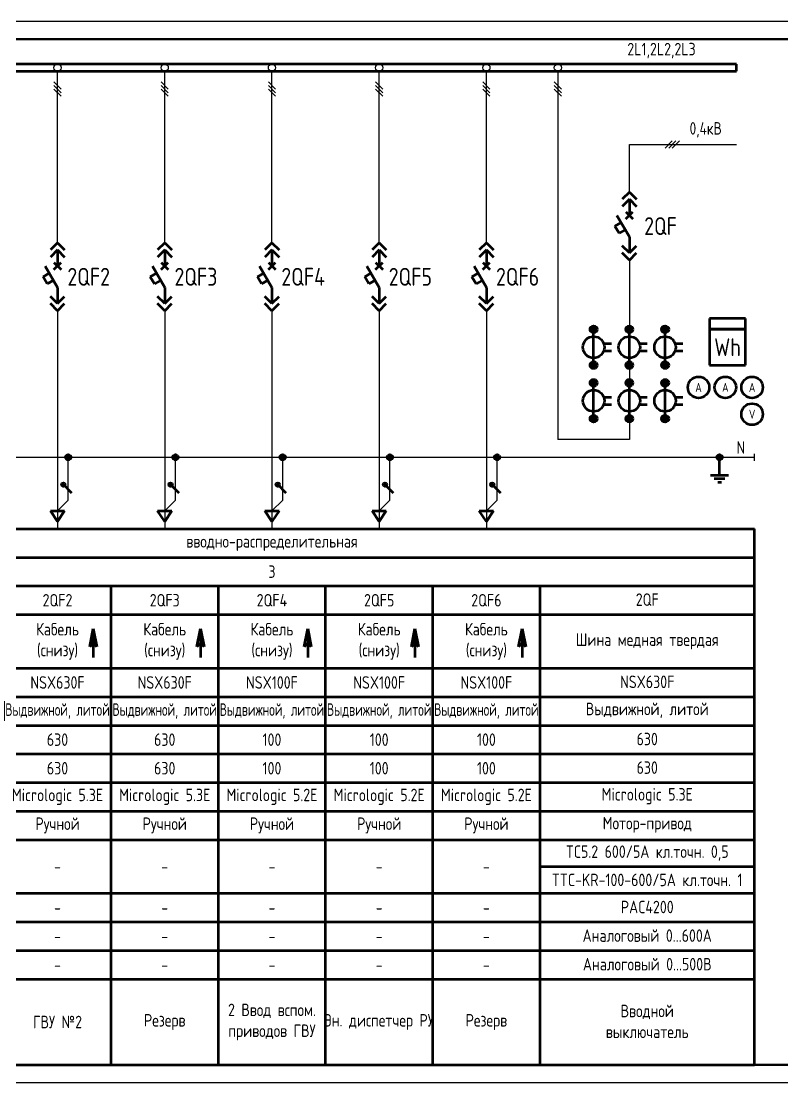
# Model space of a CAD drawing. Header units: millimetres. Extents: x 7660 to 8501, y 2214 to 2511.
# Drawn here: x 8075.1 to 8288.2, y 2213.9 to 2510.9 of the extents above; entities that cross this region are included whole.
import ezdxf
from ezdxf.enums import TextEntityAlignment as Align

# ---------------------------------------------------------------- set-up
doc = ezdxf.new("R2010")
doc.units = ezdxf.units.MM
doc.linetypes.add('K5LT_BASIC', pattern=[0])
doc.linetypes.add('K5LT_REINFORCED', pattern=[0])
doc.layers.add('0-рамка', color=7, linetype='Continuous')
doc.layers.add('Системный слой', color=7, linetype='Continuous')
doc.layers.add('Формат - толстая линия', color=7, linetype='Continuous', lineweight=50)
doc.styles.add('2.5', font='isocpeui.ttf', dxfattribs={"height": 2.5})
doc.styles.add('3.5', font='isocpeui.ttf', dxfattribs={"height": 3.5})
doc.styles.add('KTEXTSTYLE', font='GOST_AU.SHX', dxfattribs={"width": 0.96, "height": 5})
doc.styles.add('Гост А', font='', dxfattribs={"height": 2.5})
doc.styles.get('Гост А').set_extended_font_data('GOST type A')

# ---------------------------------------------------------------- blocks, each defined once
blk = doc.blocks.new('U1')
at = {"layer": 'Системный слой', "color": 150, "linetype": 'K5LT_BASIC', "lineweight": 60, "true_color": 0x0080ff}
for p, q in [((595, 285), (335, 285)), ((335, 285), (335, 283)), ((335, 283), (595, 283)), ((595, 283), (595, 285))]:
    blk.add_line(p, q, dxfattribs=at)
blk = doc.blocks.new('U55')
at = {"layer": 'Системный слой', "color": 150, "linetype": 'K5LT_BASIC', "lineweight": 60, "true_color": 0x0080ff}
for p, q in [((405, 233), (405, 228.5)), ((404, 229.5), (406, 227.5)), ((404, 227.5), (406, 229.5)), ((402.69, 226.5), (400.96, 225.5)), ((405, 222.5), (401.54, 228.5)), ((402.12, 223.5), (400.96, 225.5)), ((403.85, 224.5), (402.12, 223.5)), ((405, 222.5), (405, 218))]:
    blk.add_line(p, q, dxfattribs=at)
blk = doc.blocks.new('U56')
at = {"layer": 'Системный слой', "color": 150, "linetype": 'K5LT_BASIC', "lineweight": 60, "true_color": 0x0080ff}
for p, q in [((405, 157), (403, 160)), ((403, 160), (407, 160)), ((407, 160), (405, 157))]:
    blk.add_line(p, q, dxfattribs=at)
blk = doc.blocks.new('U57')
at = {"layer": 'Системный слой', "true_color": 0x0000ff}
blk.add_hatch(color=5, dxfattribs=at).paths.add_polyline_path([(408.75, 175), (408.53, 175.53), (408, 175.75), (407.47, 175.53), (407.25, 175), (407.47, 174.47), (408, 174.25), (408.53, 174.47)])
at = {"layer": 'Системный слой', "color": 150, "linetype": 'K5LT_BASIC', "lineweight": 60, "true_color": 0x0080ff}
blk.add_circle((408, 175), 0.75, dxfattribs=at)
blk = doc.blocks.new('U58')
at = {"layer": 'Системный слой', "true_color": 0x0000ff}
blk.add_hatch(color=5, dxfattribs=at).paths.add_polyline_path([(406.15, 167.53), (406.4, 167.82), (406.79, 167.85), (407.08, 167.6), (407.1, 167.21), (406.85, 166.92), (406.47, 166.9), (406.18, 167.15)])
at = {"layer": 'Системный слой', "color": 150, "linetype": 'K5LT_BASIC', "lineweight": 60, "true_color": 0x0080ff}
blk.add_line((409, 165), (406.63, 167.37), dxfattribs=at)
blk.add_circle((406.63, 167.37), 0.5, dxfattribs=at)
blk = doc.blocks.new('U59')
at = {"layer": 'Системный слой', "color": 150, "linetype": 'K5LT_BASIC', "lineweight": 60, "true_color": 0x0080ff}
for p, q in [((435, 233), (435, 228.5)), ((434, 229.5), (436, 227.5)), ((434, 227.5), (436, 229.5)), ((432.69, 226.5), (430.96, 225.5)), ((435, 222.5), (431.54, 228.5)), ((432.12, 223.5), (430.96, 225.5)), ((433.85, 224.5), (432.12, 223.5)), ((435, 222.5), (435, 218))]:
    blk.add_line(p, q, dxfattribs=at)
blk = doc.blocks.new('U60')
at = {"layer": 'Системный слой', "color": 150, "linetype": 'K5LT_BASIC', "lineweight": 60, "true_color": 0x0080ff}
for p, q in [((435, 157), (433, 160)), ((433, 160), (437, 160)), ((437, 160), (435, 157))]:
    blk.add_line(p, q, dxfattribs=at)
blk = doc.blocks.new('U61')
at = {"layer": 'Системный слой', "true_color": 0x0000ff}
blk.add_hatch(color=5, dxfattribs=at).paths.add_polyline_path([(438.75, 175), (438.53, 175.53), (438, 175.75), (437.47, 175.53), (437.25, 175), (437.47, 174.47), (438, 174.25), (438.53, 174.47)])
at = {"layer": 'Системный слой', "color": 150, "linetype": 'K5LT_BASIC', "lineweight": 60, "true_color": 0x0080ff}
blk.add_circle((438, 175), 0.75, dxfattribs=at)
blk = doc.blocks.new('U62')
at = {"layer": 'Системный слой', "true_color": 0x0000ff}
blk.add_hatch(color=5, dxfattribs=at).paths.add_polyline_path([(436.15, 167.53), (436.4, 167.82), (436.79, 167.85), (437.08, 167.6), (437.1, 167.21), (436.85, 166.92), (436.47, 166.9), (436.18, 167.15)])
at = {"layer": 'Системный слой', "color": 150, "linetype": 'K5LT_BASIC', "lineweight": 60, "true_color": 0x0080ff}
blk.add_line((439, 165), (436.63, 167.37), dxfattribs=at)
blk.add_circle((436.63, 167.37), 0.5, dxfattribs=at)
blk = doc.blocks.new('U63')
at = {"layer": 'Системный слой', "color": 150, "linetype": 'K5LT_BASIC', "lineweight": 60, "true_color": 0x0080ff}
for p, q in [((465, 233), (465, 228.5)), ((464, 229.5), (466, 227.5)), ((464, 227.5), (466, 229.5)), ((462.69, 226.5), (460.96, 225.5)), ((465, 222.5), (461.54, 228.5)), ((462.12, 223.5), (460.96, 225.5)), ((463.85, 224.5), (462.12, 223.5)), ((465, 222.5), (465, 218))]:
    blk.add_line(p, q, dxfattribs=at)
blk = doc.blocks.new('U64')
at = {"layer": 'Системный слой', "color": 150, "linetype": 'K5LT_BASIC', "lineweight": 60, "true_color": 0x0080ff}
for p, q in [((465, 157), (463, 160)), ((463, 160), (467, 160)), ((467, 160), (465, 157))]:
    blk.add_line(p, q, dxfattribs=at)
blk = doc.blocks.new('U65')
at = {"layer": 'Системный слой', "true_color": 0x0000ff}
blk.add_hatch(color=5, dxfattribs=at).paths.add_polyline_path([(468.75, 175), (468.53, 175.53), (468, 175.75), (467.47, 175.53), (467.25, 175), (467.47, 174.47), (468, 174.25), (468.53, 174.47)])
at = {"layer": 'Системный слой', "color": 150, "linetype": 'K5LT_BASIC', "lineweight": 60, "true_color": 0x0080ff}
blk.add_circle((468, 175), 0.75, dxfattribs=at)
blk = doc.blocks.new('U66')
at = {"layer": 'Системный слой', "true_color": 0x0000ff}
blk.add_hatch(color=5, dxfattribs=at).paths.add_polyline_path([(466.15, 167.53), (466.4, 167.82), (466.79, 167.85), (467.08, 167.6), (467.1, 167.21), (466.85, 166.92), (466.47, 166.9), (466.18, 167.15)])
at = {"layer": 'Системный слой', "color": 150, "linetype": 'K5LT_BASIC', "lineweight": 60, "true_color": 0x0080ff}
blk.add_line((469, 165), (466.63, 167.37), dxfattribs=at)
blk.add_circle((466.63, 167.37), 0.5, dxfattribs=at)
blk = doc.blocks.new('U67')
at = {"layer": 'Системный слой', "color": 150, "linetype": 'K5LT_BASIC', "lineweight": 60, "true_color": 0x0080ff}
for p, q in [((495, 233), (495, 228.5)), ((494, 229.5), (496, 227.5)), ((494, 227.5), (496, 229.5)), ((492.69, 226.5), (490.96, 225.5)), ((495, 222.5), (491.54, 228.5)), ((492.12, 223.5), (490.96, 225.5)), ((493.85, 224.5), (492.12, 223.5)), ((495, 222.5), (495, 218))]:
    blk.add_line(p, q, dxfattribs=at)
blk = doc.blocks.new('U68')
at = {"layer": 'Системный слой', "color": 150, "linetype": 'K5LT_BASIC', "lineweight": 60, "true_color": 0x0080ff}
for p, q in [((495, 157), (493, 160)), ((493, 160), (497, 160)), ((497, 160), (495, 157))]:
    blk.add_line(p, q, dxfattribs=at)
blk = doc.blocks.new('U69')
at = {"layer": 'Системный слой', "true_color": 0x0000ff}
blk.add_hatch(color=5, dxfattribs=at).paths.add_polyline_path([(498.75, 175), (498.53, 175.53), (498, 175.75), (497.47, 175.53), (497.25, 175), (497.47, 174.47), (498, 174.25), (498.53, 174.47)])
at = {"layer": 'Системный слой', "color": 150, "linetype": 'K5LT_BASIC', "lineweight": 60, "true_color": 0x0080ff}
blk.add_circle((498, 175), 0.75, dxfattribs=at)
blk = doc.blocks.new('U70')
at = {"layer": 'Системный слой', "true_color": 0x0000ff}
blk.add_hatch(color=5, dxfattribs=at).paths.add_polyline_path([(496.15, 167.53), (496.4, 167.82), (496.79, 167.85), (497.08, 167.6), (497.1, 167.21), (496.85, 166.92), (496.47, 166.9), (496.18, 167.15)])
at = {"layer": 'Системный слой', "color": 150, "linetype": 'K5LT_BASIC', "lineweight": 60, "true_color": 0x0080ff}
blk.add_line((499, 165), (496.63, 167.37), dxfattribs=at)
blk.add_circle((496.63, 167.37), 0.5, dxfattribs=at)
blk = doc.blocks.new('U71')
at = {"layer": 'Системный слой', "color": 150, "linetype": 'K5LT_BASIC', "lineweight": 60, "true_color": 0x0080ff}
for p, q in [((565, 232), (563, 230)), ((565, 232), (567, 230)), ((565, 230), (563, 228)), ((565, 230), (567, 228))]:
    blk.add_line(p, q, dxfattribs=at)
blk = doc.blocks.new('U72')
at = {"layer": 'Системный слой', "color": 150, "linetype": 'K5LT_BASIC', "lineweight": 60, "true_color": 0x0080ff}
for p, q in [((565, 215), (563, 217)), ((565, 215), (567, 217)), ((565, 213), (563, 215)), ((565, 213), (567, 215))]:
    blk.add_line(p, q, dxfattribs=at)
blk = doc.blocks.new('U73')
at = {"layer": 'Системный слой', "color": 150, "linetype": 'K5LT_BASIC', "lineweight": 60, "true_color": 0x0080ff}
for p, q in [((565, 230), (565, 225.5)), ((564, 226.5), (566, 224.5)), ((564, 224.5), (566, 226.5)), ((562.69, 223.5), (560.96, 222.5)), ((565, 219.5), (561.54, 225.5)), ((562.12, 220.5), (560.96, 222.5)), ((563.85, 221.5), (562.12, 220.5)), ((565, 219.5), (565, 215))]:
    blk.add_line(p, q, dxfattribs=at)
blk = doc.blocks.new('U75')
at = {"layer": 'Системный слой', "true_color": 0x0000ff}
blk.add_hatch(color=5, dxfattribs=at).paths.add_polyline_path([(566, 200), (565.71, 200.71), (565, 201), (564.29, 200.71), (564, 200), (564.29, 199.29), (565, 199), (565.71, 199.29)])
at = {"layer": 'Системный слой', "color": 150, "linetype": 'K5LT_BASIC', "lineweight": 60, "true_color": 0x0080ff}
blk.add_circle((565, 200), 1, dxfattribs=at)
blk = doc.blocks.new('U76')
at = {"layer": 'Системный слой', "true_color": 0x0000ff}
blk.add_hatch(color=5, dxfattribs=at).paths.add_polyline_path([(566, 210), (565.71, 210.71), (565, 211), (564.29, 210.71), (564, 210), (564.29, 209.29), (565, 209), (565.71, 209.29)])
at = {"layer": 'Системный слой', "color": 150, "linetype": 'K5LT_BASIC', "lineweight": 60, "true_color": 0x0080ff}
blk.add_circle((565, 210), 1, dxfattribs=at)
blk = doc.blocks.new('U74')
at = {"layer": 'Системный слой', "color": 150, "linetype": 'K5LT_BASIC', "lineweight": 60, "true_color": 0x0080ff}
for p, q in [((565, 200), (565, 210)), ((567.83, 206), (570, 206)), ((567.83, 204), (570, 204))]:
    blk.add_line(p, q, dxfattribs=at)
blk.add_circle((565, 205), 3, dxfattribs=at)
at = {"layer": 'Системный слой'}
for name in ['U76', 'U75']:
    blk.add_blockref(name, (0, 0), dxfattribs=at)
blk = doc.blocks.new('U78')
at = {"layer": 'Системный слой', "true_color": 0x0000ff}
blk.add_hatch(color=5, dxfattribs=at).paths.add_polyline_path([(556, 200), (555.71, 200.71), (555, 201), (554.29, 200.71), (554, 200), (554.29, 199.29), (555, 199), (555.71, 199.29)])
at = {"layer": 'Системный слой', "color": 150, "linetype": 'K5LT_BASIC', "lineweight": 60, "true_color": 0x0080ff}
blk.add_circle((555, 200), 1, dxfattribs=at)
blk = doc.blocks.new('U79')
at = {"layer": 'Системный слой', "true_color": 0x0000ff}
blk.add_hatch(color=5, dxfattribs=at).paths.add_polyline_path([(556, 210), (555.71, 210.71), (555, 211), (554.29, 210.71), (554, 210), (554.29, 209.29), (555, 209), (555.71, 209.29)])
at = {"layer": 'Системный слой', "color": 150, "linetype": 'K5LT_BASIC', "lineweight": 60, "true_color": 0x0080ff}
blk.add_circle((555, 210), 1, dxfattribs=at)
blk = doc.blocks.new('U77')
at = {"layer": 'Системный слой', "color": 150, "linetype": 'K5LT_BASIC', "lineweight": 60, "true_color": 0x0080ff}
for p, q in [((555, 200), (555, 210)), ((557.83, 206), (560, 206)), ((557.83, 204), (560, 204))]:
    blk.add_line(p, q, dxfattribs=at)
blk.add_circle((555, 205), 3, dxfattribs=at)
at = {"layer": 'Системный слой'}
for name in ['U79', 'U78']:
    blk.add_blockref(name, (0, 0), dxfattribs=at)
blk = doc.blocks.new('U81')
at = {"layer": 'Системный слой', "true_color": 0x0000ff}
blk.add_hatch(color=5, dxfattribs=at).paths.add_polyline_path([(576, 200), (575.71, 200.71), (575, 201), (574.29, 200.71), (574, 200), (574.29, 199.29), (575, 199), (575.71, 199.29)])
at = {"layer": 'Системный слой', "color": 150, "linetype": 'K5LT_BASIC', "lineweight": 60, "true_color": 0x0080ff}
blk.add_circle((575, 200), 1, dxfattribs=at)
blk = doc.blocks.new('U82')
at = {"layer": 'Системный слой', "true_color": 0x0000ff}
blk.add_hatch(color=5, dxfattribs=at).paths.add_polyline_path([(576, 210), (575.71, 210.71), (575, 211), (574.29, 210.71), (574, 210), (574.29, 209.29), (575, 209), (575.71, 209.29)])
at = {"layer": 'Системный слой', "color": 150, "linetype": 'K5LT_BASIC', "lineweight": 60, "true_color": 0x0080ff}
blk.add_circle((575, 210), 1, dxfattribs=at)
blk = doc.blocks.new('U80')
at = {"layer": 'Системный слой', "color": 150, "linetype": 'K5LT_BASIC', "lineweight": 60, "true_color": 0x0080ff}
for p, q in [((575, 200), (575, 210)), ((577.83, 206), (580, 206)), ((577.83, 204), (580, 204))]:
    blk.add_line(p, q, dxfattribs=at)
blk.add_circle((575, 205), 3, dxfattribs=at)
at = {"layer": 'Системный слой'}
for name in ['U82', 'U81']:
    blk.add_blockref(name, (0, 0), dxfattribs=at)
blk = doc.blocks.new('U83')
at = {"layer": 'Системный слой', "true_color": 0x0000ff}
blk.add_hatch(color=5, dxfattribs=at).paths.add_polyline_path([(570.99, 175), (570.77, 175.53), (570.24, 175.75), (569.71, 175.53), (569.49, 175), (569.71, 174.47), (570.24, 174.25), (570.77, 174.47)])
at = {"layer": 'Системный слой', "color": 134, "linetype": 'K5LT_REINFORCED', "lineweight": 100, "true_color": 0x009696}
blk.add_line((569.49, 175), (570.24, 175), dxfattribs=at)
at = {"layer": 'Системный слой', "color": 150, "linetype": 'K5LT_BASIC', "lineweight": 60, "true_color": 0x0080ff}
blk.add_circle((570.24, 175), 0.75, dxfattribs=at)
blk = doc.blocks.new('U84')
at = {"layer": 'Системный слой', "color": 150, "linetype": 'K5LT_BASIC', "lineweight": 60, "true_color": 0x0080ff}
for p, q in [((570.24, 170), (570.24, 175)), ((567.74, 170), (572.74, 170)), ((571.74, 169), (568.74, 169)), ((569.74, 168), (570.74, 168))]:
    blk.add_line(p, q, dxfattribs=at)
blk = doc.blocks.new('U88')
at = {"layer": 'Системный слой', "color": 150, "linetype": 'K5LT_BASIC', "lineweight": 60, "true_color": 0x0080ff}
for p, q in [((525, 233), (525, 228.5)), ((524, 229.5), (526, 227.5)), ((524, 227.5), (526, 229.5)), ((522.69, 226.5), (520.96, 225.5)), ((525, 222.5), (521.54, 228.5)), ((522.12, 223.5), (520.96, 225.5)), ((523.85, 224.5), (522.12, 223.5)), ((525, 222.5), (525, 218))]:
    blk.add_line(p, q, dxfattribs=at)
blk = doc.blocks.new('U89')
at = {"layer": 'Системный слой', "color": 150, "linetype": 'K5LT_BASIC', "lineweight": 60, "true_color": 0x0080ff}
for p, q in [((525, 157), (523, 160)), ((523, 160), (527, 160)), ((527, 160), (525, 157))]:
    blk.add_line(p, q, dxfattribs=at)
blk = doc.blocks.new('U90')
at = {"layer": 'Системный слой', "true_color": 0x0000ff}
blk.add_hatch(color=5, dxfattribs=at).paths.add_polyline_path([(528.75, 175), (528.53, 175.53), (528, 175.75), (527.47, 175.53), (527.25, 175), (527.47, 174.47), (528, 174.25), (528.53, 174.47)])
at = {"layer": 'Системный слой', "color": 150, "linetype": 'K5LT_BASIC', "lineweight": 60, "true_color": 0x0080ff}
blk.add_circle((528, 175), 0.75, dxfattribs=at)
blk = doc.blocks.new('U91')
at = {"layer": 'Системный слой', "true_color": 0x0000ff}
blk.add_hatch(color=5, dxfattribs=at).paths.add_polyline_path([(526.15, 167.53), (526.4, 167.82), (526.79, 167.85), (527.08, 167.6), (527.1, 167.21), (526.85, 166.92), (526.47, 166.9), (526.18, 167.15)])
at = {"layer": 'Системный слой', "color": 150, "linetype": 'K5LT_BASIC', "lineweight": 60, "true_color": 0x0080ff}
blk.add_line((529, 165), (526.63, 167.37), dxfattribs=at)
blk.add_circle((526.63, 167.37), 0.5, dxfattribs=at)
blk = doc.blocks.new('U112')
at = {"layer": 'Системный слой', "color": 150, "linetype": 'K5LT_BASIC', "lineweight": 60, "true_color": 0x0080ff}
for p, q in [((405, 235), (403, 233)), ((405, 235), (407, 233)), ((405, 233), (403, 231)), ((405, 233), (407, 231))]:
    blk.add_line(p, q, dxfattribs=at)
blk = doc.blocks.new('U113')
at = {"layer": 'Системный слой', "color": 150, "linetype": 'K5LT_BASIC', "lineweight": 60, "true_color": 0x0080ff}
for p, q in [((405, 218), (403, 220)), ((405, 218), (407, 220)), ((405, 216), (403, 218)), ((405, 216), (407, 218))]:
    blk.add_line(p, q, dxfattribs=at)
blk = doc.blocks.new('U114')
at = {"layer": 'Системный слой', "color": 150, "linetype": 'K5LT_BASIC', "lineweight": 60, "true_color": 0x0080ff}
for p, q in [((435, 235), (433, 233)), ((435, 235), (437, 233)), ((435, 233), (433, 231)), ((435, 233), (437, 231))]:
    blk.add_line(p, q, dxfattribs=at)
blk = doc.blocks.new('U115')
at = {"layer": 'Системный слой', "color": 150, "linetype": 'K5LT_BASIC', "lineweight": 60, "true_color": 0x0080ff}
for p, q in [((435, 218), (433, 220)), ((435, 218), (437, 220)), ((435, 216), (433, 218)), ((435, 216), (437, 218))]:
    blk.add_line(p, q, dxfattribs=at)
blk = doc.blocks.new('U116')
at = {"layer": 'Системный слой', "color": 150, "linetype": 'K5LT_BASIC', "lineweight": 60, "true_color": 0x0080ff}
for p, q in [((465, 235), (463, 233)), ((465, 235), (467, 233)), ((465, 233), (463, 231)), ((465, 233), (467, 231))]:
    blk.add_line(p, q, dxfattribs=at)
blk = doc.blocks.new('U117')
at = {"layer": 'Системный слой', "color": 150, "linetype": 'K5LT_BASIC', "lineweight": 60, "true_color": 0x0080ff}
for p, q in [((465, 218), (463, 220)), ((465, 218), (467, 220)), ((465, 216), (463, 218)), ((465, 216), (467, 218))]:
    blk.add_line(p, q, dxfattribs=at)
blk = doc.blocks.new('U118')
at = {"layer": 'Системный слой', "color": 150, "linetype": 'K5LT_BASIC', "lineweight": 60, "true_color": 0x0080ff}
for p, q in [((495, 235), (493, 233)), ((495, 235), (497, 233)), ((495, 233), (493, 231)), ((495, 233), (497, 231))]:
    blk.add_line(p, q, dxfattribs=at)
blk = doc.blocks.new('U119')
at = {"layer": 'Системный слой', "color": 150, "linetype": 'K5LT_BASIC', "lineweight": 60, "true_color": 0x0080ff}
for p, q in [((495, 218), (493, 220)), ((495, 218), (497, 220)), ((495, 216), (493, 218)), ((495, 216), (497, 218))]:
    blk.add_line(p, q, dxfattribs=at)
blk = doc.blocks.new('U120')
at = {"layer": 'Системный слой', "color": 150, "linetype": 'K5LT_BASIC', "lineweight": 60, "true_color": 0x0080ff}
for p, q in [((525, 235), (523, 233)), ((525, 235), (527, 233)), ((525, 233), (523, 231)), ((525, 233), (527, 231))]:
    blk.add_line(p, q, dxfattribs=at)
blk = doc.blocks.new('U121')
at = {"layer": 'Системный слой', "color": 150, "linetype": 'K5LT_BASIC', "lineweight": 60, "true_color": 0x0080ff}
for p, q in [((525, 218), (523, 220)), ((525, 218), (527, 220)), ((525, 216), (523, 218)), ((525, 216), (527, 218))]:
    blk.add_line(p, q, dxfattribs=at)
blk = doc.blocks.new('U92')
at = {"layer": 'Системный слой', "color": 150, "linetype": 'K5LT_BASIC', "lineweight": 60, "true_color": 0x0080ff}
for p, q in [((294, 122), (295, 127)), ((295, 127), (295, 119)), ((295, 127), (296, 122)), ((295, 123), (294, 122)), ((296, 122), (295, 123))]:
    blk.add_line(p, q, dxfattribs=at)
blk = doc.blocks.new('U93')
at = {"layer": 'Системный слой', "color": 150, "linetype": 'K5LT_BASIC', "lineweight": 60, "true_color": 0x0080ff}
for p, q in [((264, 122), (265, 127)), ((265, 127), (265, 119)), ((265, 127), (266, 122)), ((265, 123), (264, 122)), ((266, 122), (265, 123))]:
    blk.add_line(p, q, dxfattribs=at)
blk = doc.blocks.new('U94')
at = {"layer": 'Системный слой', "color": 150, "linetype": 'K5LT_BASIC', "lineweight": 60, "true_color": 0x0080ff}
for p, q in [((234, 122), (235, 127)), ((235, 127), (235, 119)), ((235, 127), (236, 122)), ((235, 123), (234, 122)), ((236, 122), (235, 123))]:
    blk.add_line(p, q, dxfattribs=at)
blk = doc.blocks.new('U95')
at = {"layer": 'Системный слой', "color": 150, "linetype": 'K5LT_BASIC', "lineweight": 60, "true_color": 0x0080ff}
for p, q in [((204, 122), (205, 127)), ((205, 127), (205, 119)), ((205, 127), (206, 122)), ((205, 123), (204, 122)), ((206, 122), (205, 123))]:
    blk.add_line(p, q, dxfattribs=at)
blk = doc.blocks.new('U96')
at = {"layer": 'Системный слой', "color": 150, "linetype": 'K5LT_BASIC', "lineweight": 60, "true_color": 0x0080ff}
for p, q in [((174, 122), (175, 127)), ((175, 127), (175, 119)), ((175, 127), (176, 122)), ((175, 123), (174, 122)), ((176, 122), (175, 123))]:
    blk.add_line(p, q, dxfattribs=at)
blk = doc.blocks.new('*U152')
at = {"color": 0, "linetype": 'ByBlock', "lineweight": -2}
blk.add_lwpolyline([(0, 297), (841, 297), (841, 0), (0, 0)], close=True, dxfattribs=at)
at = {"layer": 'Формат - толстая линия'}
blk.add_lwpolyline([(20, 292), (836, 292), (836, 5), (20, 5)], close=True, dxfattribs=at)
at = {"color": 0, "linetype": 'ByBlock', "lineweight": -2, "ltscale": 100}
for tag, height, style, p in [('№', 3.5, '3.5', (831, 288.5)), ('ДОКУМЕНТ', 3.5, '3.5', (776, 55)), ('ОБЪЕКТ_СТРОИТЕЛЬСТВА', 2.5, '2.5', (776, 42.5)), ('ЗДАНИЕ(СООРУЖЕНИЕ)', 2.5, '2.5', (751, 27.5)), ('СТАДИЯ', 3.5, '3.5', (793.5, 25)), ('ЛИСТ', 3.5, '3.5', (808.5, 25)), ('ЛИСТОВ', 3.5, '3.5', (826, 25)), ('ИЗОБРАЖЕНИЯ_ЛИСТА', 2.5, '2.5', (751, 12.5)), ('ОРГАНИЗАЦИЯ', 2.5, '2.5', (811, 12.5))]:
    blk.add_attdef(tag, text='', height=height, dxfattribs=dict(at, style=style)).set_placement(p, align=Align.MIDDLE_CENTER)
at = {"color": 0, "linetype": 'ByBlock', "lineweight": -2, "ltscale": 100, "style": '2.5'}
for tag, p in [('ГИП', (671.2, 31.25)), ('НАЧ.ОТД.', (671.2, 26.25)), ('ИСПОЛН.', (671.2, 21.25)), ('Н.КОНТР.', (671.2, 11.25)), ('ФОРМАТ', (791, 1.5))]:
    blk.add_attdef(tag, p, '', height=2.5, dxfattribs=at)
at = {"color": 0, "linetype": 'ByBlock', "lineweight": -2, "ltscale": 100, "style": '2.5', "width": 0.8}
for tag, p in [('ДАТА_1', (711, 32.5)), ('ДАТА_2', (711, 27.5)), ('ДАТА_3', (711, 22.5)), ('ДАТА_4', (711, 12.5))]:
    blk.add_attdef(tag, text='', height=2.5, dxfattribs=at).set_placement(p, align=Align.MIDDLE_CENTER)
blk = doc.blocks.new('U10')
at = {"layer": 'Системный слой', "color": 150, "linetype": 'K5LT_BASIC', "lineweight": 60, "true_color": 0x0080ff}
for p, q in [((540, 155), (600, 155)), ((600, 147), (600, 155)), ((540, 147), (600, 147)), ((600, 53), (600, 147)), ((540, 139), (600, 139)), ((540, 53), (540, 139)), ((540, 131), (600, 131)), ((540, 116), (600, 116)), ((540, 108), (600, 108)), ((540, 100), (600, 100)), ((540, 92), (600, 92)), ((540, 84), (600, 84)), ((540, 76), (600, 76)), ((540, 68), (600, 68)), ((540, 60.5), (600, 60.5)), ((540, 53), (600, 53)), ((540, 37), (540, 53)), ((600, 37), (600, 53)), ((540, 45), (600, 45)), ((540, 29), (540, 37)), ((540, 37), (600, 37)), ((600, 29), (600, 37)), ((540, 5), (540, 29)), ((540, 29), (600, 29)), ((600, 5), (600, 29)), ((540, 5), (600, 5))]:
    blk.add_line(p, q, dxfattribs=at)
at = {"layer": 'Системный слой', "color": 7, "char_height": 2.5, "width": 60, "attachment_point": 5, "style": 'Гост А'}
for s, insert in [('{\\H1.4x;2QF}', (570, 135.17)), ('{\\H1.4x;Шина медная твердая}', (570, 123.5)), ('{\\H1.4x;NSX630F}', (570, 112.17)), ('{\\H1.4x;Выдвижной, литой}', (570, 104.17)), ('{\\H1.4x;630}', (570, 96.17)), ('{\\H1.4x;630}', (570, 88.17)), ('{\\H1.4x;Micrologic 5.3E}', (570, 80.17)), ('{\\H1.4x;Мотор-привод}', (570, 72.17)), ('{\\H1.4x;TC5.2 600/5A кл.точн. 0,5}', (570, 64.25)), ('{\\H1.4x;TTC-KR-100-600/5A кл.точн. 1}', (570, 56.75)), ('{\\H1.4x;PAC4200}', (570, 49.17)), ('{\\H1.4x;Аналоговый 0...600А}', (570, 41.17)), ('{\\H1.4x;Аналоговый 0...500В}', (570, 33.17)), ('{\\H1.4x;Вводной\\Pвыключатель}', (570, 17.17))]:
    blk.add_mtext(s, dxfattribs=dict(at, insert=insert))
blk = doc.blocks.new('U129')
at = {"layer": 'Системный слой', "color": 150, "linetype": 'K5LT_BASIC', "lineweight": 60, "true_color": 0x0080ff}
for p, q in [((110, 257), (100, 257)), ((100, 257), (100, 247)), ((110, 247), (110, 257)), ((100, 247), (110, 247))]:
    blk.add_line(p, q, dxfattribs=at)
blk = doc.blocks.new('U130')
at = {"layer": 'Системный слой', "color": 150, "linetype": 'K5LT_BASIC', "lineweight": 60, "true_color": 0x0080ff}
for p, q in [((110, 260), (100, 260)), ((100, 260), (100, 257)), ((110, 257), (110, 260)), ((100, 257), (110, 257))]:
    blk.add_line(p, q, dxfattribs=at)
blk = doc.blocks.new('U128')
at = {"layer": 'Системный слой'}
for name in ['U130', 'U129']:
    blk.add_blockref(name, (0, 0), dxfattribs=at)
blk = doc.blocks.new('U11')
at = {"layer": 'Системный слой', "color": 150, "linetype": 'K5LT_BASIC', "lineweight": 60, "true_color": 0x0080ff}
for p, q in [((360, 155), (420, 155)), ((360, 147), (360, 155)), ((420, 155), (540, 155)), ((360, 5), (360, 147)), ((360, 147), (420, 147)), ((420, 147), (540, 147)), ((360, 139), (390, 139)), ((390, 139), (540, 139)), ((390, 5), (390, 139)), ((420, 131), (420, 139)), ((450, 131), (450, 139)), ((480, 131), (480, 139)), ((510, 131), (510, 139)), ((540, 131), (540, 139)), ((360, 131), (390, 131)), ((390, 131), (540, 131)), ((420, 116), (420, 131)), ((450, 116), (450, 131)), ((480, 116), (480, 131)), ((510, 116), (510, 131)), ((540, 116), (540, 131)), ((360, 116), (390, 116)), ((390, 116), (540, 116)), ((420, 108), (420, 116)), ((450, 108), (450, 116)), ((480, 108), (480, 116)), ((510, 108), (510, 116)), ((540, 108), (540, 116)), ((360, 108), (390, 108)), ((390, 108), (540, 108)), ((420, 5), (420, 108)), ((450, 5), (450, 108)), ((480, 5), (480, 108)), ((510, 100), (510, 108)), ((540, 100), (540, 108)), ((360, 100), (390, 100)), ((390, 100), (420, 100)), ((420, 100), (450, 100)), ((450, 100), (480, 100)), ((480, 100), (540, 100)), ((510, 92), (510, 100)), ((540, 92), (540, 100)), ((360, 92), (390, 92)), ((390, 92), (420, 92)), ((420, 92), (450, 92)), ((450, 92), (480, 92)), ((480, 92), (540, 92)), ((510, 84), (510, 92)), ((540, 84), (540, 92)), ((360, 84), (390, 84)), ((390, 84), (420, 84)), ((420, 84), (450, 84)), ((450, 84), (480, 84)), ((480, 84), (540, 84)), ((510, 68), (510, 84)), ((540, 68), (540, 84)), ((360, 76), (390, 76)), ((390, 76), (420, 76)), ((420, 76), (450, 76)), ((450, 76), (480, 76)), ((480, 76), (510, 76)), ((510, 76), (540, 76)), ((360, 68), (390, 68)), ((390, 68), (420, 68)), ((420, 68), (450, 68)), ((450, 68), (480, 68)), ((480, 68), (540, 68)), ((510, 53), (510, 68)), ((540, 53), (540, 68)), ((360, 53), (390, 53)), ((390, 53), (420, 53)), ((420, 53), (450, 53)), ((450, 53), (480, 53)), ((480, 53), (540, 53)), ((510, 45), (510, 53)), ((540, 45), (540, 53)), ((360, 45), (390, 45)), ((390, 45), (420, 45)), ((420, 45), (450, 45)), ((450, 45), (480, 45)), ((480, 45), (540, 45)), ((510, 37), (510, 45)), ((540, 37), (540, 45)), ((360, 37), (390, 37)), ((390, 37), (420, 37)), ((420, 37), (450, 37)), ((450, 37), (480, 37)), ((480, 37), (540, 37)), ((510, 29), (510, 37)), ((540, 29), (540, 37)), ((360, 29), (390, 29)), ((390, 29), (420, 29)), ((420, 29), (450, 29)), ((450, 29), (480, 29)), ((480, 29), (540, 29)), ((510, 5), (510, 29)), ((540, 5), (540, 29)), ((360, 5), (390, 5)), ((390, 5), (540, 5))]:
    blk.add_line(p, q, dxfattribs=at)
at = {"layer": 'Системный слой', "color": 7, "char_height": 2.5, "width": 30, "attachment_point": 5, "style": 'Гост А'}
for s, insert in [('{\\H1.4x;вводно-распределительная}', (465, 151)), ('{\\H1.4x;3}', (465, 143)), ('{\\H1.4x;2QF1}', (375, 135)), ('{\\H1.4x;2QF2}', (405, 135)), ('{\\H1.4x;2QF3}', (435, 135)), ('{\\H1.4x;2QF4}', (465, 135)), ('{\\H1.4x;2QF5}', (495, 135)), ('{\\H1.4x;2QF6}', (525, 135)), ('{\\H1.4x;Кабель\\P(снизу)}', (375, 123.5)), ('{\\H1.4x;Кабель\\P(снизу)}', (405, 123.5)), ('{\\H1.4x;Кабель\\P(снизу)}', (435, 123.5)), ('{\\H1.4x;Кабель\\P(снизу)}', (465, 123.5)), ('{\\H1.4x;Кабель\\P(снизу)}', (495, 123.5)), ('{\\H1.4x;Кабель\\P(снизу)}', (525, 123.5)), ('{\\H1.4x;NSX630F}', (375, 112)), ('{\\H1.4x;NSX630F}', (405, 112)), ('{\\H1.4x;NSX630F}', (435, 112)), ('{\\H1.4x;NSX100F}', (465, 112)), ('{\\H1.4x;NSX100F}', (495, 112)), ('{\\H1.4x;NSX100F}', (525, 112)), ('{\\H1.4x;\\W0.85;Выдвижной, литой}', (375, 104)), ('{\\H1.4x;\\W0.85;Выдвижной, литой}', (405, 104)), ('{\\H1.4x;\\W0.85;Выдвижной, литой}', (435, 104)), ('{\\H1.4x;\\W0.85;Выдвижной, литой}', (465, 104)), ('{\\H1.4x;\\W0.85;Выдвижной, литой}', (495, 104)), ('{\\H1.4x;\\W0.85;Выдвижной, литой}', (525, 104)), ('{\\H1.4x;630}', (375, 96)), ('{\\H1.4x;630}', (405, 96)), ('{\\H1.4x;630}', (435, 96)), ('{\\H1.4x;\\W1;100}', (465, 96)), ('{\\H1.4x;\\W1;100}', (495, 96)), ('{\\H1.4x;\\W1;100}', (525, 96)), ('{\\H1.4x;630}', (375, 88)), ('{\\H1.4x;630}', (405, 88)), ('{\\H1.4x;630}', (435, 88)), ('{\\H1.4x;\\W1;100}', (465, 88)), ('{\\H1.4x;\\W1;100}', (495, 88)), ('{\\H1.4x;\\W1;100}', (525, 88)), ('{\\H1.4x;Micrologic 5.3E}', (375, 80)), ('{\\H1.4x;Micrologic 5.3E}', (405, 80)), ('{\\H1.4x;Micrologic 5.3E}', (435, 80)), ('{\\H1.4x;Micrologic 5.2E}', (465, 80)), ('{\\H1.4x;Micrologic 5.2E}', (495, 80)), ('{\\H1.4x;Micrologic 5.2E}', (525, 80)), ('{\\H1.4x;\\W1;Ручной}', (375, 72)), ('{\\H1.4x;\\W1;Ручной}', (405, 72)), ('{\\H1.4x;\\W1;Ручной}', (435, 72)), ('{\\H1.4x;\\W1;Ручной}', (465, 72)), ('{\\H1.4x;\\W1;Ручной}', (495, 72)), ('{\\H1.4x;\\W1;Ручной}', (525, 72)), ('{\\H1.4x;\\W1;-}', (375, 60.5)), ('{\\H1.4x;\\W1;-}', (405, 60.5)), ('{\\H1.4x;\\W1;-}', (435, 60.5)), ('{\\H1.4x;\\W1;-}', (465, 60.5)), ('{\\H1.4x;\\W1;-}', (495, 60.5)), ('{\\H1.4x;\\W1;-}', (525, 60.5)), ('{\\H1.4x;\\W1;-}', (375, 49)), ('{\\H1.4x;\\W1;-}', (405, 49)), ('{\\H1.4x;\\W1;-}', (435, 49)), ('{\\H1.4x;\\W1;-}', (465, 49)), ('{\\H1.4x;\\W1;-}', (495, 49)), ('{\\H1.4x;\\W1;-}', (525, 49)), ('{\\H1.4x;\\W1;-}', (375, 41)), ('{\\H1.4x;\\W1;-}', (405, 41)), ('{\\H1.4x;\\W1;-}', (435, 41)), ('{\\H1.4x;\\W1;-}', (465, 41)), ('{\\H1.4x;\\W1;-}', (495, 41)), ('{\\H1.4x;\\W1;-}', (525, 41)), ('{\\H1.4x;\\W1;-}', (375, 33)), ('{\\H1.4x;\\W1;-}', (405, 33)), ('{\\H1.4x;\\W1;-}', (435, 33)), ('{\\H1.4x;\\W1;-}', (465, 33)), ('{\\H1.4x;\\W1;-}', (495, 33)), ('{\\H1.4x;\\W1;-}', (525, 33)), ('{\\H1.4x;2 Ввод вспом. приводов ГВУ}', (465, 17)), ('{\\H1.4x;ГВУ №1}', (375, 17)), ('{\\H1.4x;ГВУ №2}', (405, 17)), ('{\\H1.4x;Резерв}', (435, 17)), ('{\\H1.4x;Эн. диспетчер РУ}', (495, 17)), ('{\\H1.4x;Резерв}', (525, 17))]:
    blk.add_mtext(s, dxfattribs=dict(at, insert=insert))

msp = doc.modelspace()

# ---------------------------------------------------------------- linework, layer by layer
at = {"layer": 'Системный слой', "color": 150, "true_color": 0x0080ff}
for p, q in [((8085.29, 2448.88), (8085.29, 2496.88)), ((8115.29, 2448.88), (8115.29, 2496.88)), ((8145.29, 2448.88), (8145.29, 2496.88)), ((8175.29, 2448.88), (8175.29, 2496.88)), ((8205.29, 2448.88), (8205.29, 2496.88)), ((8225.29, 2496.88), (8225.29, 2393.88)), ((8086.29, 2491.88), (8084.29, 2493.88)), ((8086.29, 2490.88), (8084.29, 2492.88)), ((8086.29, 2489.88), (8084.29, 2491.88)), ((8116.29, 2491.88), (8114.29, 2493.88)), ((8116.29, 2490.88), (8114.29, 2492.88)), ((8116.29, 2489.88), (8114.29, 2491.88)), ((8146.29, 2491.88), (8144.29, 2493.88)), ((8146.29, 2490.88), (8144.29, 2492.88)), ((8146.29, 2489.88), (8144.29, 2491.88)), ((8176.29, 2491.88), (8174.29, 2493.88)), ((8176.29, 2490.88), (8174.29, 2492.88)), ((8176.29, 2489.88), (8174.29, 2491.88)), ((8206.29, 2491.88), (8204.29, 2493.88)), ((8206.29, 2490.88), (8204.29, 2492.88)), ((8206.29, 2489.88), (8204.29, 2491.88)), ((8226.29, 2491.88), (8224.29, 2493.88)), ((8226.29, 2490.88), (8224.29, 2492.88)), ((8226.29, 2489.88), (8224.29, 2491.88)), ((8257.29, 2477.38), (8255.29, 2475.38)), ((8258.29, 2477.38), (8256.29, 2475.38)), ((8259.29, 2477.38), (8257.29, 2475.38)), ((8245.29, 2463.06), (8245.29, 2476.38)), ((8245.29, 2476.38), (8275.29, 2476.38)), ((8245.29, 2444.06), (8245.29, 2393.88)), ((8085.29, 2429.88), (8085.29, 2368.88)), ((8115.29, 2429.88), (8115.29, 2368.88)), ((8145.29, 2429.88), (8145.29, 2368.88)), ((8175.29, 2429.88), (8175.29, 2368.88)), ((8205.29, 2429.88), (8205.29, 2368.88)), ((8245.29, 2393.88), (8225.29, 2393.88)), ((8088.29, 2376.88), (8088.29, 2388.88)), ((8118.29, 2376.88), (8118.29, 2388.88)), ((8148.29, 2376.88), (8148.29, 2388.88)), ((8178.29, 2376.88), (8178.29, 2388.88)), ((8208.29, 2376.88), (8208.29, 2388.88)), ((8085.29, 2373.88), (8088.29, 2376.88)), ((8115.29, 2373.88), (8118.29, 2376.88)), ((8145.29, 2373.88), (8148.29, 2376.88)), ((8175.29, 2373.88), (8178.29, 2376.88)), ((8205.29, 2373.88), (8208.29, 2376.88))]:
    msp.add_line(p, q, dxfattribs=at)
at = {"layer": 'Системный слой', "color": 5, "true_color": 0x0000ff}
for p, q in [((7742.29, 2388.88), (8280.29, 2388.88)), ((8280.29, 2387.88), (8280.29, 2389.88))]:
    msp.add_line(p, q, dxfattribs=at)
at = {"layer": 'Системный слой', "color": 150, "true_color": 0x0080ff}
for centre in [(8085.29, 2497.88), (8115.29, 2497.88), (8145.29, 2497.88), (8175.29, 2497.88), (8205.29, 2497.88), (8225.29, 2497.88)]:
    msp.add_circle(centre, 1, dxfattribs=at)
at = {"layer": 'Системный слой', "color": 150, "lineweight": 60, "true_color": 0x0080ff}
for centre in [(8264.64, 2408.43), (8272.14, 2408.43), (8279.64, 2408.43), (8279.64, 2400.93)]:
    msp.add_circle(centre, 3, dxfattribs=at)

# ---------------------------------------------------------------- block references
for name, p in [('*U152', (7660.29, 2213.88)), ('U11', (7680.29, 2213.88)), ('U10', (7680.29, 2213.88))]:
    msp.add_blockref(name, p)
at = {"layer": '0-рамка'}
msp.add_blockref('U73', (7680.29, 2231.06), dxfattribs=at)
at = {"layer": 'Системный слой'}
for name, p in [('U1', (7680.29, 2213.88)), ('U71', (7680.29, 2231.06)), ('U112', (7680.29, 2213.88)), ('U114', (7680.29, 2213.88)), ('U116', (7680.29, 2213.88)), ('U118', (7680.29, 2213.88)), ('U120', (7680.29, 2213.88)), ('U72', (7680.29, 2231.06)), ('U55', (7680.29, 2213.88)), ('U59', (7680.29, 2213.88)), ('U63', (7680.29, 2213.88)), ('U67', (7680.29, 2213.88)), ('U88', (7680.29, 2213.88)), ('U113', (7680.29, 2213.88)), ('U115', (7680.29, 2213.88)), ('U117', (7680.29, 2213.88)), ('U119', (7680.29, 2213.88)), ('U121', (7680.29, 2213.88)), ('U128', (8167.76, 2167.68)), ('U77', (7680.29, 2214.68)), ('U74', (7680.29, 2214.68)), ('U80', (7680.29, 2214.68)), ('U77', (7680.29, 2199.68)), ('U74', (7680.29, 2199.68)), ('U80', (7680.29, 2199.68)), ('U57', (7680.29, 2213.88)), ('U61', (7680.29, 2213.88)), ('U65', (7680.29, 2213.88)), ('U69', (7680.29, 2213.88)), ('U90', (7680.29, 2213.88)), ('U84', (7700.29, 2213.88)), ('U83', (7700.29, 2213.88)), ('U58', (7680.29, 2213.88)), ('U62', (7680.29, 2213.88)), ('U66', (7680.29, 2213.88)), ('U70', (7680.29, 2213.88)), ('U91', (7680.29, 2213.88)), ('U56', (7680.29, 2213.88)), ('U60', (7680.29, 2213.88)), ('U64', (7680.29, 2213.88)), ('U68', (7680.29, 2213.88)), ('U89', (7680.29, 2213.88)), ('U96', (7920.29, 2213.88)), ('U95', (7920.29, 2213.88)), ('U94', (7920.29, 2213.88)), ('U93', (7920.29, 2213.88)), ('U92', (7920.29, 2213.88))]:
    msp.add_blockref(name, p, dxfattribs=at)

# ---------------------------------------------------------------- texts
at = {"char_height": 2.5, "attachment_point": 5, "line_spacing_factor": 4, "style": 'Гост А'}
for s, insert in [('А', (8264.64, 2408.43)), ('А', (8272.14, 2408.43)), ('А', (8279.64, 2408.43)), ('V', (8279.64, 2400.93))]:
    msp.add_mtext_dynamic_manual_height_columns(s, width=17.4252, gutter_width=6.25, heights=[0], dxfattribs=dict(at, insert=insert))
at = {"layer": 'Системный слой', "color": 7, "char_height": 2.5}
for s, insert, attachment_point, style in [('{\\H1.4x;2L1,2L2,2L3}', (8254.29, 2502.67), 5, 'Гост А'), ('\\H3.5;\\W0.965;\\Q15;\\Q0;0,4кВ', (8266.63, 2480.49), 5, 'Гост А'), ('{\\H2x;2QF}', (8254.02, 2453.56), 5, 'Гост А'), ('{\\H2x;2QF2}', (8094.02, 2439.38), 5, 'Гост А'), ('{\\H2x;2QF3}', (8124.02, 2439.38), 5, 'Гост А'), ('{\\H2x;2QF4}', (8154.02, 2439.38), 5, 'Гост А'), ('{\\H2x;2QF5}', (8184.02, 2439.38), 5, 'Гост А'), ('{\\H2x;2QF6}', (8214.02, 2439.38), 5, 'Гост А'), ('{\\H2x;Wh}', (8272.76, 2419.68), 5, 'Гост А'), ('\\H3.5;\\W0.965;\\Q15;\\Q0;N', (8275.29, 2393.38), 1, 'KTEXTSTYLE')]:
    msp.add_mtext(s, dxfattribs=dict(at, insert=insert, attachment_point=attachment_point, style=style))

doc.saveas('drawing.dxf')
